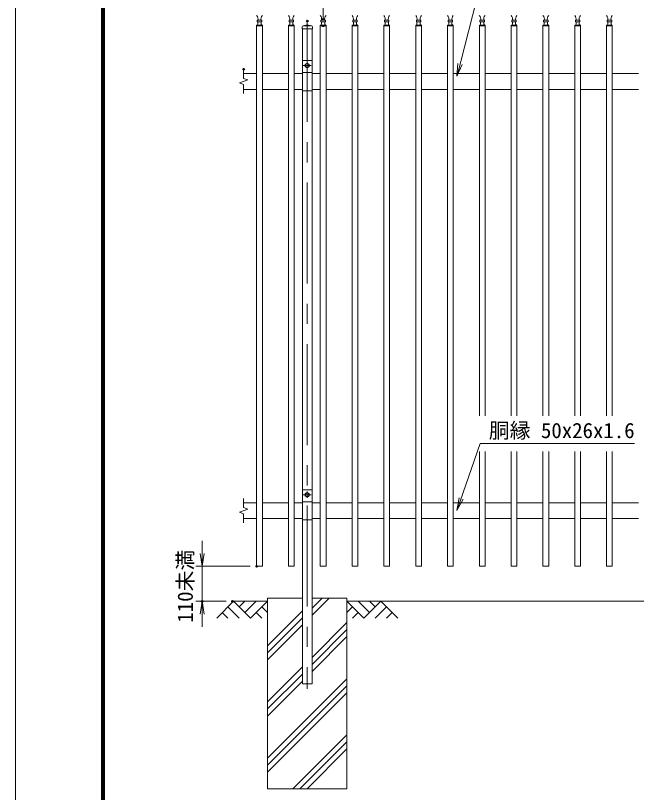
# Model space of a CAD drawing. Units: millimetres, scale not verified. Extents: x -4200 to 4200, y -2970 to 2970.
# Drawn here: x -4200 to -2248, y -842 to 1601 of the extents above; entities that cross this region are included whole.
import ezdxf
from ezdxf.enums import TextEntityAlignment as Align

# ---------------------------------------------------------------- set-up
doc = ezdxf.new("R2010")
doc.units = ezdxf.units.MM
doc.header["$LTSCALE"] = 10
doc.header["$PDMODE"] = 32
doc.header["$PDSIZE"] = 5
doc.linetypes.add('USER1', pattern=[50.8, 31.75, -6.35, 6.35, -6.35])
for name, color, linetype, lineweight in [('0-0_D-STR1', 1, 'Continuous', 18), ('0-1_D-BMK', 2, 'USER1', 13), ('0-2_D-BGD', 7, 'Continuous', 18), ('0-3_D-STR4', 7, 'Continuous', 18), ('0-4_D-DCR-HCH', 7, 'Continuous', 13), ('0-5_D-STR3', 3, 'Continuous', 13), ('0-6_D-STR-DIM', 7, 'Continuous', 13), ('0-7_0', 7, 'Continuous', 18), ('0-A_D-STR-TXT', 7, 'Continuous', 13), ('0-B_D-TTL', 7, 'Continuous', 18)]:
    doc.layers.add(name, color=color, linetype=linetype, lineweight=lineweight)
doc.layers.add('0-8_Defpoints', color=253, linetype='Continuous')
doc.styles.add('ＭＳ ゴシック', font='')
doc.styles.get('ＭＳ ゴシック').set_extended_font_data('MS Gothic')

# ---------------------------------------------------------------- blocks, each defined once
blk = doc.blocks.new('_Open')
at = {"layer": '0-7_0'}
blk.add_line((-10, 1.667), (0, 0), dxfattribs=at)
blk.add_lwpolyline([(-10, -1.667), (0, 0), (-10, 0)], dxfattribs=at)

msp = doc.modelspace()

# ---------------------------------------------------------------- linework, layer by layer
at = {"layer": '0-0_D-STR1'}
for p, q in [((-3424.25, 1571.22), (-3442.25, 1571.22)), ((-3442.25, 1568.92), (-3424.25, 1568.92)), ((-3426.25, 1581.22), (-3440.25, 1581.22)), ((-3438.25, 1581.22), (-3438.25, 1574.22)), ((-3428.25, 1581.22), (-3428.25, 1574.22)), ((-3426.25, 1586.22), (-3426.25, 1581.22)), ((-3424.25, 1571.22), (-3424.25, -131.08)), ((-3324.25, 1571.22), (-3342.25, 1571.22)), ((-3342.25, 1568.92), (-3324.25, 1568.92)), ((-3326.25, 1581.22), (-3340.25, 1581.22)), ((-3338.25, 1581.22), (-3338.25, 1574.22)), ((-3328.25, 1581.22), (-3328.25, 1574.22)), ((-3326.25, 1586.22), (-3326.25, 1581.22)), ((-3324.25, 1571.22), (-3324.25, -131.08)), ((-3299.5, 1565.92), (-3299.5, 1558.92)), ((-3283.25, 1571.92), (-3296.5, 1568.92)), ((-3296.5, 1568.92), (-3270, 1568.92)), ((-3283.25, 1571.92), (-3270, 1568.92)), ((-3267, 1565.92), (-3267, 1558.92)), ((-3224.25, 1571.22), (-3242.25, 1571.22)), ((-3242.25, 1568.92), (-3224.25, 1568.92)), ((-3226.25, 1581.22), (-3240.25, 1581.22)), ((-3238.25, 1581.22), (-3238.25, 1574.22)), ((-3228.25, 1581.22), (-3228.25, 1574.22)), ((-3226.25, 1586.22), (-3226.25, 1581.22)), ((-3224.25, 1571.22), (-3224.25, -131.08)), ((-3124.25, 1571.22), (-3142.25, 1571.22)), ((-3142.25, 1568.92), (-3124.25, 1568.92)), ((-3126.25, 1581.22), (-3140.25, 1581.22)), ((-3138.25, 1581.22), (-3138.25, 1574.22)), ((-3128.25, 1581.22), (-3128.25, 1574.22)), ((-3126.25, 1586.22), (-3126.25, 1581.22)), ((-3124.25, 1571.22), (-3124.25, -131.08)), ((-3024.25, 1571.22), (-3042.25, 1571.22)), ((-3042.25, 1568.92), (-3024.25, 1568.92)), ((-3026.25, 1581.22), (-3040.25, 1581.22)), ((-3038.25, 1581.22), (-3038.25, 1574.22)), ((-3028.25, 1581.22), (-3028.25, 1574.22)), ((-3026.25, 1586.22), (-3026.25, 1581.22)), ((-3024.25, 1571.22), (-3024.25, -131.08)), ((-2924.25, 1571.22), (-2942.25, 1571.22)), ((-2942.25, 1568.92), (-2924.25, 1568.92)), ((-2926.25, 1581.22), (-2940.25, 1581.22)), ((-2938.25, 1581.22), (-2938.25, 1574.22)), ((-2928.25, 1581.22), (-2928.25, 1574.22)), ((-2926.25, 1586.22), (-2926.25, 1581.22)), ((-2924.25, 1571.22), (-2924.25, -131.08)), ((-2824.25, 1571.22), (-2842.25, 1571.22)), ((-2842.25, 1568.92), (-2824.25, 1568.92)), ((-2826.25, 1581.22), (-2840.25, 1581.22)), ((-2838.25, 1581.22), (-2838.25, 1574.22)), ((-2828.25, 1581.22), (-2828.25, 1574.22)), ((-2826.25, 1586.22), (-2826.25, 1581.22)), ((-2824.25, 1571.22), (-2824.25, -131.08)), ((-2742.25, 1571.22), (-2742.25, 342.07)), ((-2724.25, 1571.22), (-2742.25, 1571.22)), ((-2742.25, 1568.92), (-2724.25, 1568.92)), ((-2726.25, 1581.22), (-2740.25, 1581.22)), ((-2738.25, 1581.22), (-2738.25, 1574.22)), ((-2728.25, 1581.22), (-2728.25, 1574.22)), ((-2726.25, 1586.22), (-2726.25, 1581.22)), ((-2724.25, 1571.22), (-2724.25, 342.07)), ((-2642.25, 1571.22), (-2642.25, 342.07)), ((-2624.25, 1571.22), (-2642.25, 1571.22)), ((-2642.25, 1568.92), (-2624.25, 1568.92)), ((-2626.25, 1581.22), (-2640.25, 1581.22)), ((-2638.25, 1581.22), (-2638.25, 1574.22)), ((-2628.25, 1581.22), (-2628.25, 1574.22)), ((-2626.25, 1586.22), (-2626.25, 1581.22)), ((-2624.25, 1571.22), (-2624.25, 342.07)), ((-2542.25, 1571.22), (-2542.25, 342.07)), ((-2524.25, 1571.22), (-2542.25, 1571.22)), ((-2542.25, 1568.92), (-2524.25, 1568.92)), ((-2526.25, 1581.22), (-2540.25, 1581.22)), ((-2538.25, 1581.22), (-2538.25, 1574.22)), ((-2528.25, 1581.22), (-2528.25, 1574.22)), ((-2526.25, 1586.22), (-2526.25, 1581.22)), ((-2524.25, 1571.22), (-2524.25, 342.07)), ((-2442.25, 1571.22), (-2442.25, 342.07)), ((-2424.25, 1571.22), (-2442.25, 1571.22)), ((-2442.25, 1568.92), (-2424.25, 1568.92)), ((-2426.25, 1581.22), (-2440.25, 1581.22)), ((-2438.25, 1581.22), (-2438.25, 1574.22)), ((-2428.25, 1581.22), (-2428.25, 1574.22)), ((-2426.25, 1586.22), (-2426.25, 1581.22)), ((-2424.25, 1571.22), (-2424.25, 342.07)), ((-2342.25, 1571.22), (-2342.25, 342.07)), ((-2324.25, 1571.22), (-2342.25, 1571.22)), ((-2342.25, 1568.92), (-2324.25, 1568.92)), ((-2326.25, 1581.22), (-2340.25, 1581.22)), ((-2338.25, 1581.22), (-2338.25, 1574.22)), ((-2328.25, 1581.22), (-2328.25, 1574.22)), ((-2326.25, 1586.22), (-2326.25, 1581.22)), ((-2324.25, 1571.22), (-2324.25, 342.07)), ((-3299.5, 1558.92), (-3267, 1558.92)), ((-3298.25, 1558.92), (-3298.25, 1457.92)), ((-3268.25, 1457.92), (-3268.25, 1558.92)), ((-3483.25, 1418.92), (-3442.25, 1418.92)), ((-3424.25, 1418.92), (-3342.25, 1418.92)), ((-3324.25, 1418.92), (-3298.25, 1418.92)), ((-3268.25, 1418.92), (-3242.25, 1418.92)), ((-3224.25, 1418.92), (-3142.25, 1418.92)), ((-3124.25, 1418.92), (-3042.25, 1418.92)), ((-3024.25, 1418.92), (-2942.25, 1418.92)), ((-2924.25, 1418.92), (-2842.25, 1418.92)), ((-2824.25, 1418.92), (-2742.25, 1418.92)), ((-2724.25, 1418.92), (-2642.25, 1418.92)), ((-2624.25, 1418.92), (-2542.25, 1418.92)), ((-2524.25, 1418.92), (-2442.25, 1418.92)), ((-2424.25, 1418.92), (-2342.25, 1418.92)), ((-2324.25, 1418.92), (-2242.25, 1418.92)), ((-3483.25, 1368.92), (-3442.25, 1368.92)), ((-3424.25, 1368.92), (-3342.25, 1368.92)), ((-3324.25, 1368.92), (-3298.25, 1368.92)), ((-3268.25, 1368.92), (-3242.25, 1368.92)), ((-3224.25, 1368.92), (-3142.25, 1368.92)), ((-3124.25, 1368.92), (-3042.25, 1368.92)), ((-3024.25, 1368.92), (-2942.25, 1368.92)), ((-2924.25, 1368.92), (-2842.25, 1368.92)), ((-2824.25, 1368.92), (-2742.25, 1368.92)), ((-2724.25, 1368.92), (-2642.25, 1368.92)), ((-2624.25, 1368.92), (-2542.25, 1368.92)), ((-2524.25, 1368.92), (-2442.25, 1368.92)), ((-2424.25, 1368.92), (-2342.25, 1368.92)), ((-2324.25, 1368.92), (-2242.25, 1368.92)), ((-3298.25, 1364.72), (-3298.25, 107.92)), ((-3268.25, 1364.72), (-3268.25, 107.92)), ((-2742.25, 229.59), (-2742.25, -131.08)), ((-2724.25, 229.59), (-2724.25, -131.08)), ((-2642.25, 229.59), (-2642.25, -131.08)), ((-2624.25, 229.59), (-2624.25, -131.08)), ((-2542.25, 229.59), (-2542.25, -131.08)), ((-2524.25, 229.59), (-2524.25, -131.08)), ((-2442.25, 229.59), (-2442.25, -131.08)), ((-2424.25, 229.59), (-2424.25, -131.08)), ((-2342.25, 229.59), (-2342.25, -131.08)), ((-2324.25, 229.59), (-2324.25, -131.08)), ((-3483.25, 68.92), (-3442.25, 68.92)), ((-3424.25, 68.92), (-3342.25, 68.92)), ((-3324.25, 68.92), (-3298.25, 68.92)), ((-3268.25, 68.92), (-3242.25, 68.92)), ((-3224.25, 68.92), (-3142.25, 68.92)), ((-3124.25, 68.92), (-3042.25, 68.92)), ((-3024.25, 68.92), (-2942.25, 68.92)), ((-2924.25, 68.92), (-2842.25, 68.92)), ((-2824.25, 68.92), (-2742.25, 68.92)), ((-2724.25, 68.92), (-2642.25, 68.92)), ((-2624.25, 68.92), (-2542.25, 68.92)), ((-2524.25, 68.92), (-2442.25, 68.92)), ((-2424.25, 68.92), (-2342.25, 68.92)), ((-2324.25, 68.92), (-2242.25, 68.92)), ((-3483.25, 18.92), (-3442.25, 18.92)), ((-3424.25, 18.92), (-3342.25, 18.92)), ((-3324.25, 18.92), (-3298.25, 18.92)), ((-3298.25, 14.72), (-3298.25, -501.08)), ((-3268.25, 18.92), (-3242.25, 18.92)), ((-3268.25, 14.72), (-3268.25, -501.08)), ((-3224.25, 18.92), (-3142.25, 18.92)), ((-3124.25, 18.92), (-3042.25, 18.92)), ((-3024.25, 18.92), (-2942.25, 18.92)), ((-2924.25, 18.92), (-2842.25, 18.92)), ((-2824.25, 18.92), (-2742.25, 18.92)), ((-2724.25, 18.92), (-2642.25, 18.92)), ((-2624.25, 18.92), (-2542.25, 18.92)), ((-2524.25, 18.92), (-2442.25, 18.92)), ((-2424.25, 18.92), (-2342.25, 18.92)), ((-2324.25, 18.92), (-2242.25, 18.92)), ((-2742.25, -131.08), (-2724.25, -131.08)), ((-2642.25, -131.08), (-2624.25, -131.08)), ((-2542.25, -131.08), (-2524.25, -131.08)), ((-2442.25, -131.08), (-2424.25, -131.08)), ((-2342.25, -131.08), (-2324.25, -131.08)), ((-3298.25, -501.08), (-3268.25, -501.08))]:
    msp.add_line(p, q, dxfattribs=at)
for points in [[(-3442.25, 1571.22), (-3442.25, -131.08), (-3424.25, -131.08)], [(-3426.25, 1586.22), (-3440.25, 1586.22), (-3440.25, 1581.22)], [(-3342.25, 1571.22), (-3342.25, -131.08), (-3324.25, -131.08)], [(-3326.25, 1586.22), (-3340.25, 1586.22), (-3340.25, 1581.22)], [(-3242.25, 1571.22), (-3242.25, -131.08), (-3224.25, -131.08)], [(-3226.25, 1586.22), (-3240.25, 1586.22), (-3240.25, 1581.22)], [(-3142.25, 1571.22), (-3142.25, -131.08), (-3124.25, -131.08)], [(-3126.25, 1586.22), (-3140.25, 1586.22), (-3140.25, 1581.22)], [(-3042.25, 1571.22), (-3042.25, -131.08), (-3024.25, -131.08)], [(-3026.25, 1586.22), (-3040.25, 1586.22), (-3040.25, 1581.22)], [(-2942.25, 1571.22), (-2942.25, -131.08), (-2924.25, -131.08)], [(-2926.25, 1586.22), (-2940.25, 1586.22), (-2940.25, 1581.22)], [(-2842.25, 1571.22), (-2842.25, -131.08), (-2824.25, -131.08)], [(-2826.25, 1586.22), (-2840.25, 1586.22), (-2840.25, 1581.22)], [(-2726.25, 1586.22), (-2740.25, 1586.22), (-2740.25, 1581.22)], [(-2626.25, 1586.22), (-2640.25, 1586.22), (-2640.25, 1581.22)], [(-2526.25, 1586.22), (-2540.25, 1586.22), (-2540.25, 1581.22)], [(-2426.25, 1586.22), (-2440.25, 1586.22), (-2440.25, 1581.22)], [(-2326.25, 1586.22), (-2340.25, 1586.22), (-2340.25, 1581.22)]]:
    msp.add_lwpolyline(points, dxfattribs=at)
for centre, radius, start, end in [((-3455, 1589.75), 17.12, 348.08307, 41.97922), ((-3411.51, 1589.75), 17.12, 138.02229, 191.91701), ((-3355, 1589.75), 17.12, 348.08307, 41.97922), ((-3311.51, 1589.75), 17.12, 138.02229, 191.91701), ((-3255, 1589.75), 17.12, 348.08307, 41.97922), ((-3211.51, 1589.75), 17.12, 138.02229, 191.91701), ((-3155, 1589.75), 17.12, 348.08307, 41.97922), ((-3111.51, 1589.75), 17.12, 138.02229, 191.91701), ((-3055, 1589.75), 17.12, 348.08307, 41.97922), ((-3011.51, 1589.75), 17.12, 138.02229, 191.91701), ((-2955, 1589.75), 17.12, 348.08307, 41.97922), ((-2911.51, 1589.75), 17.12, 138.02229, 191.91701), ((-2855, 1589.75), 17.12, 348.08307, 41.97922), ((-2811.51, 1589.75), 17.12, 138.02229, 191.91701), ((-2755, 1589.75), 17.12, 348.08307, 41.97922), ((-2711.51, 1589.75), 17.12, 138.02229, 191.91701), ((-2655, 1589.75), 17.12, 348.08307, 41.97922), ((-2611.51, 1589.75), 17.12, 138.02229, 191.91701), ((-2555, 1589.75), 17.12, 348.08307, 41.97922), ((-2511.51, 1589.75), 17.12, 138.02229, 191.91701), ((-2455, 1589.75), 17.12, 348.08307, 41.97922), ((-2411.51, 1589.75), 17.12, 138.02229, 191.91701), ((-2355, 1589.75), 17.12, 348.08307, 41.97922), ((-2311.51, 1589.75), 17.12, 138.02229, 191.91701), ((-3441.25, 1574.22), 3, 270, 0), ((-3425.25, 1574.22), 3, 179.99992, 270), ((-3341.25, 1574.22), 3, 270, 0), ((-3325.25, 1574.22), 3, 179.99992, 270), ((-3296.5, 1565.92), 3, 90, 180), ((-3270, 1565.92), 3, 0, 90), ((-3241.25, 1574.22), 3, 270, 0), ((-3225.25, 1574.22), 3, 179.99992, 270), ((-3141.25, 1574.22), 3, 270, 0), ((-3125.25, 1574.22), 3, 179.99992, 270), ((-3041.25, 1574.22), 3, 270, 0), ((-3025.25, 1574.22), 3, 179.99992, 270), ((-2941.25, 1574.22), 3, 270, 0), ((-2925.25, 1574.22), 3, 179.99992, 270), ((-2841.25, 1574.22), 3, 270, 0), ((-2825.25, 1574.22), 3, 179.99992, 270), ((-2741.25, 1574.22), 3, 270, 0), ((-2725.25, 1574.22), 3, 179.99992, 270), ((-2641.25, 1574.22), 3, 270, 0), ((-2625.25, 1574.22), 3, 179.99992, 270), ((-2541.25, 1574.22), 3, 270, 0), ((-2525.25, 1574.22), 3, 179.99992, 270), ((-2441.25, 1574.22), 3, 270, 0), ((-2425.25, 1574.22), 3, 179.99992, 270), ((-2341.25, 1574.22), 3, 270, 0), ((-2325.25, 1574.22), 3, 179.99992, 270)]:
    msp.add_arc(centre, radius, start, end, dxfattribs=at)
at = {"layer": '0-1_D-BMK'}
for p, q in [((-3283.25, 1583.92), (-3283.25, -516.08)), ((-3270.75, 1443.92), (-3295.75, 1443.92)), ((-3283.25, 1453.92), (-3283.25, 1433.92)), ((-3283.25, 103.92), (-3283.25, 83.92)), ((-3270.75, 93.92), (-3295.75, 93.92))]:
    msp.add_line(p, q, dxfattribs=at)
at = {"layer": '0-2_D-BGD'}
for p, q in [((-3408.25, -241.08), (-3518.25, -241.08)), ((-1408.25, -241.08), (-3158.25, -241.08))]:
    msp.add_line(p, q, dxfattribs=at)
at = {"layer": '0-3_D-STR4'}
for p, q in [((-3408.25, -231.08), (-3408.25, -831.08)), ((-3298.25, -231.08), (-3408.25, -231.08)), ((-3158.25, -231.08), (-3268.25, -231.08)), ((-3158.25, -231.08), (-3158.25, -831.08)), ((-3158.25, -831.08), (-3408.25, -831.08))]:
    msp.add_line(p, q, dxfattribs=at)
at = {"layer": '0-4_D-DCR-HCH'}
for p, q in [((-3514.68, -241.08), (-3567.89, -294.29)), ((-3514.68, -241.08), (-3461.46, -294.29)), ((-3496.94, -258.82), (-3479.2, -241.08)), ((-3479.2, -276.56), (-3443.73, -241.08)), ((-3461.46, -294.29), (-3408.25, -241.08)), ((-3268.25, -285.1), (-3214.23, -231.08)), ((-3268.25, -263), (-3236.33, -231.08)), ((-3105.04, -294.29), (-3158.25, -241.08)), ((-3087.3, -276.56), (-3122.78, -241.08)), ((-3051.83, -241.08), (-3105.04, -294.29)), ((-3069.47, -258.91), (-3087.3, -241.08)), ((-3051.83, -241.08), (-2998.62, -294.29)), ((-3532.41, -258.82), (-3496.78, -294.29)), ((-3425.99, -258.82), (-3408.25, -276.48)), ((-3140.51, -258.82), (-3158.25, -276.48)), ((-3034.09, -258.82), (-3069.73, -294.29)), ((-3550.15, -276.56), (-3532.33, -294.29)), ((-3443.73, -276.56), (-3425.91, -294.29)), ((-3408.25, -380.91), (-3298.25, -270.91)), ((-3408.25, -403), (-3298.25, -293)), ((-3122.78, -276.56), (-3140.6, -294.29)), ((-3016.35, -276.56), (-3034.17, -294.29)), ((-3408.25, -425.1), (-3298.25, -315.1)), ((-3268.25, -417.68), (-3158.25, -307.68)), ((-3268.25, -439.78), (-3158.25, -329.78)), ((-3268.25, -461.88), (-3158.25, -351.88)), ((-3408.25, -557.68), (-3298.25, -447.68)), ((-3408.25, -579.78), (-3298.25, -469.78)), ((-3408.25, -734.46), (-3158.25, -484.46)), ((-3408.25, -601.88), (-3298.25, -491.88)), ((-3408.25, -756.56), (-3158.25, -506.56)), ((-3408.25, -778.65), (-3158.25, -528.65)), ((-3328.1, -831.08), (-3158.25, -661.24)), ((-3306, -831.08), (-3158.25, -683.33)), ((-3283.9, -831.08), (-3158.25, -705.43))]:
    msp.add_line(p, q, dxfattribs=at)
at = {"layer": '0-5_D-STR3'}
for p, q in [((-3298.25, 1457.92), (-3298.25, 1364.72)), ((-3296.25, 1459.92), (-3270.25, 1459.92)), ((-3268.25, 1457.92), (-3268.25, 1364.72)), ((-3298.25, 1422.12), (-3268.25, 1422.12)), ((-3298.25, 1364.72), (-3268.25, 1364.72)), ((-3298.25, 107.92), (-3298.25, 14.72)), ((-3296.25, 109.92), (-3270.25, 109.92)), ((-3268.25, 107.92), (-3268.25, 14.72)), ((-3298.25, 72.12), (-3268.25, 72.12)), ((-3298.25, 14.72), (-3268.25, 14.72))]:
    msp.add_line(p, q, dxfattribs=at)
for points in [[(-3276.75, 1447.67), (-3283.25, 1451.42), (-3289.75, 1447.67), (-3289.75, 1440.16), (-3283.25, 1436.41), (-3276.75, 1440.16)], [(-3276.75, 97.67), (-3283.25, 101.42), (-3289.75, 97.67), (-3289.75, 90.16), (-3283.25, 86.41), (-3276.75, 90.16)]]:
    msp.add_lwpolyline(points, close=True, dxfattribs=at)
for centre in [(-3283.25, 1443.92), (-3283.25, 93.92)]:
    msp.add_circle(centre, 6.25, dxfattribs=at)
for centre, start, end in [((-3296.25, 1457.92), 90, 180), ((-3270.25, 1457.92), 0, 90), ((-3296.25, 107.92), 90, 180), ((-3270.25, 107.92), 0, 90)]:
    msp.add_arc(centre, 2, start, end, dxfattribs=at)
at = {"layer": '0-6_D-STR-DIM'}
for p, q in [((-3233.25, 1588.92), (-3233.25, 1888.92)), ((-3483.25, 1432.35), (-3483.25, 1403.54)), ((-3496.47, 1389.11), (-3470.04, 1398.73)), ((-3470.04, 1398.73), (-3483.25, 1403.54)), ((-3483.25, 1384.3), (-3496.47, 1389.11)), ((-3483.25, 1384.3), (-3483.25, 1355.49)), ((-3483.25, 82.35), (-3483.25, 53.54)), ((-3470.04, 48.73), (-3483.25, 53.54)), ((-3496.47, 39.11), (-3470.04, 48.73)), ((-3483.25, 34.3), (-3496.47, 39.11)), ((-3483.25, 34.3), (-3483.25, 5.49)), ((-3613.62, -91.08), (-3613.62, -51.08)), ((-3462.25, -131.08), (-3633.62, -131.08)), ((-3613.62, -131.08), (-3613.62, -241.08)), ((-3538.25, -241.08), (-3633.62, -241.08)), ((-3613.62, -281.08), (-3613.62, -321.08))]:
    msp.add_line(p, q, dxfattribs=at)
at = {"layer": '0-8_Defpoints'}
for p in [(-3233.25, 1588.92), (-3283.25, 1583.92), (-3233.25, 1568.92), (-3483.25, 1432.35), (-3442.25, -131.08), (-3613.62, -241.08), (-3518.25, -241.08)]:
    msp.add_point(p, dxfattribs=at)
at = {"layer": '0-A_D-STR-TXT'}
for points in [[(-2254.49, 1695.87), (-2739.18, 1695.87), (-2812.42, 1411.95)], [(-2254.49, 255.25), (-2739.18, 255.25), (-2812.26, 46.28)]]:
    msp.add_lwpolyline(points, dxfattribs=at)
at = {"layer": '0-B_D-TTL'}
for points in [[(-4200.12, -2970), (4199.88, -2970), (4199.88, 2970), (-4200.12, 2970)], [(-3930.12, 2750), (3929.88, 2750), (3929.88, -2750), (-3930.12, -2750)], [(-3927.62, 2747.5), (3927.38, 2747.5), (3927.38, -2747.5), (-3927.62, -2747.5)], [(-3925.12, 2745), (3924.88, 2745), (3924.88, -2745), (-3925.12, -2745)], [(-3922.62, 2742.5), (3922.38, 2742.5), (3922.38, -2742.5), (-3922.62, -2742.5)], [(-3920.12, 2740), (3919.88, 2740), (3919.88, -2740), (-3920.12, -2740)]]:
    msp.add_lwpolyline(points, close=True, dxfattribs=at)

# ---------------------------------------------------------------- block references
at = {"layer": '0-6_D-STR-DIM', "xscale": 4, "yscale": 4}
for p, rotation in [((-3613.62, -131.08), 270), ((-3613.62, -241.08), 90)]:
    msp.add_blockref('_Open', p, dxfattribs=dict(at, rotation=rotation))
at = {"layer": '0-A_D-STR-TXT', "xscale": 4, "yscale": 4}
for p, rotation in [((-2812.92, 1410.01), 255.53452), ((-2812.92, 44.39), 250.72359)]:
    msp.add_blockref('_Open', p, dxfattribs=dict(at, rotation=rotation))

# ---------------------------------------------------------------- texts
at = {"layer": '0-6_D-STR-DIM', "style": 'ＭＳ ゴシック'}
msp.add_text('110未満', height=48.09, rotation=90, dxfattribs=at).set_placement((-3628.38, -308.22), align=Align.BOTTOM_LEFT)
at = {"layer": '0-A_D-STR-TXT', "style": 'ＭＳ ゴシック'}
msp.add_text('胴縁 50x26x1.6', height=48.09, dxfattribs=at).set_placement((-2712.45, 257.63), align=Align.BOTTOM_LEFT)

doc.saveas('drawing.dxf')
